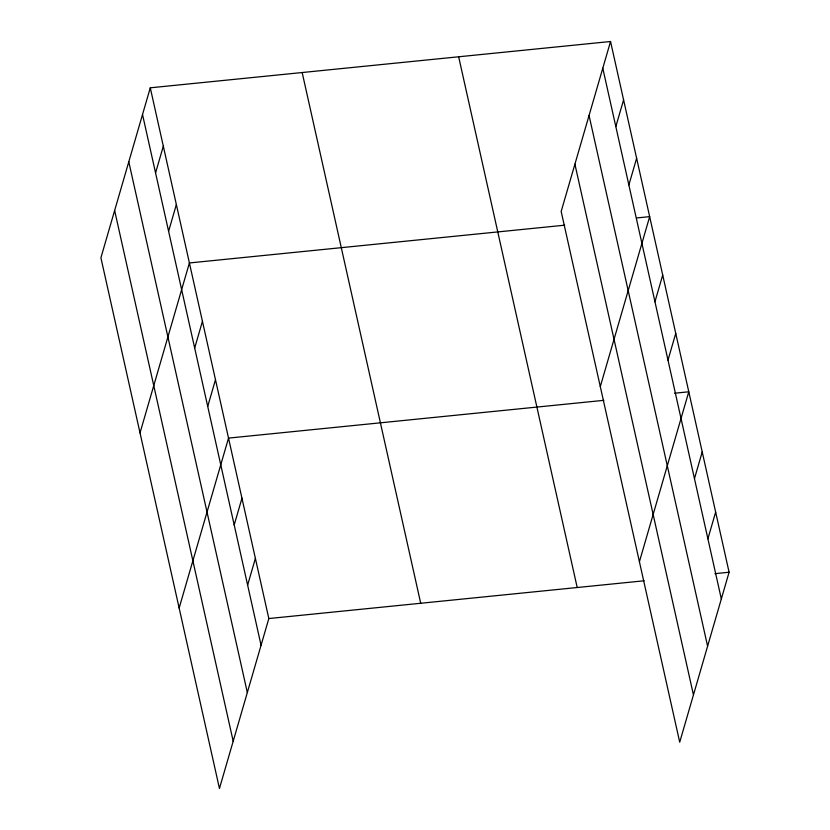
<?xml version="1.0" encoding="UTF-8"?>
<svg xmlns="http://www.w3.org/2000/svg" width="830" height="830" viewBox="0 0 830 830"><rect width="100%" height="100%" fill="white"/><g stroke="black" fill="none" stroke-linecap="round" stroke-linejoin="round"><path stroke-width="1.25" d="M150.282 87.814L100.907 257.767L219.452 788.5L268.827 618.547L150.282 87.814L610.548 41.5L729.093 572.233L679.718 742.186L561.173 211.453L610.548 41.5M155.563 172.899L163.323 146.194M168.604 231.28L176.354 204.574M140.021 432.907L189.396 262.954L564.711 225.189M194.677 348.05L202.437 321.335M207.718 406.43L215.478 379.715M179.145 608.048L228.52 438.105L603.835 400.34M234.195 524.954L241.955 498.249M247.631 585.109L255.391 558.403M615.829 126.585L623.589 99.88M628.87 184.966L636.631 158.26M600.298 386.593L649.672 216.64L636.797 217.937M654.953 301.736L662.714 275.021M667.994 360.116L675.745 333.401M639.411 561.734L688.786 391.791L674.634 393.213M694.461 478.64L702.222 451.935M707.897 538.795L715.657 512.089M268.827 618.547L644.142 580.782M714.941 573.665L729.093 572.233M602.788 68.205L721.332 598.949M589.051 115.474L707.606 646.217M574.91 164.184L693.455 694.918M458.658 56.782L577.203 587.526M302.172 72.532L420.717 603.265M142.521 114.519L261.066 645.263M128.785 161.788L247.33 692.531M114.633 210.488L233.189 741.232"/></g></svg>
